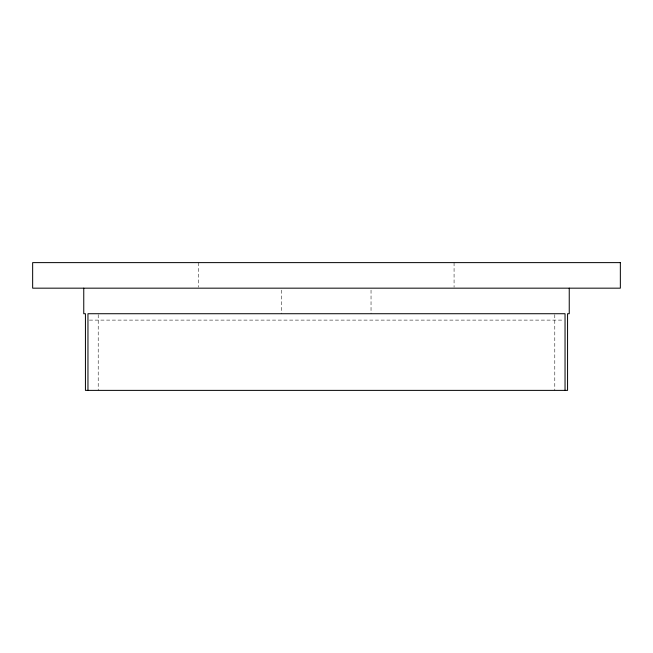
<?xml version="1.0" encoding="UTF-8"?>
<svg xmlns="http://www.w3.org/2000/svg" width="653" height="653" viewBox="0 0 653 653"><rect width="100%" height="100%" fill="white"/><g stroke="black" fill="none" stroke-linecap="round" stroke-linejoin="round"><path stroke-width="0.49" stroke-dasharray="3.27 2.45" d="M89.363 320.109L563.637 320.109M554.789 314.64L554.789 390.38M454.072 262.62L454.072 287.189M371.035 290.136L371.035 313.726M281.598 290.136L281.598 313.726M198.553 262.62L198.553 287.189M98.211 314.64L98.211 390.38"/><path stroke-width="0.98" d="M569.245 288.169L569.245 313.726L567.563 313.726L567.563 390.38L85.437 390.38L85.437 313.726L83.755 313.726L83.755 288.169M565.041 390.38L565.041 313.726L87.959 313.726L87.959 390.38M620.35 262.62L32.65 262.62L32.65 288.169L620.35 288.169L620.35 262.62"/></g></svg>
